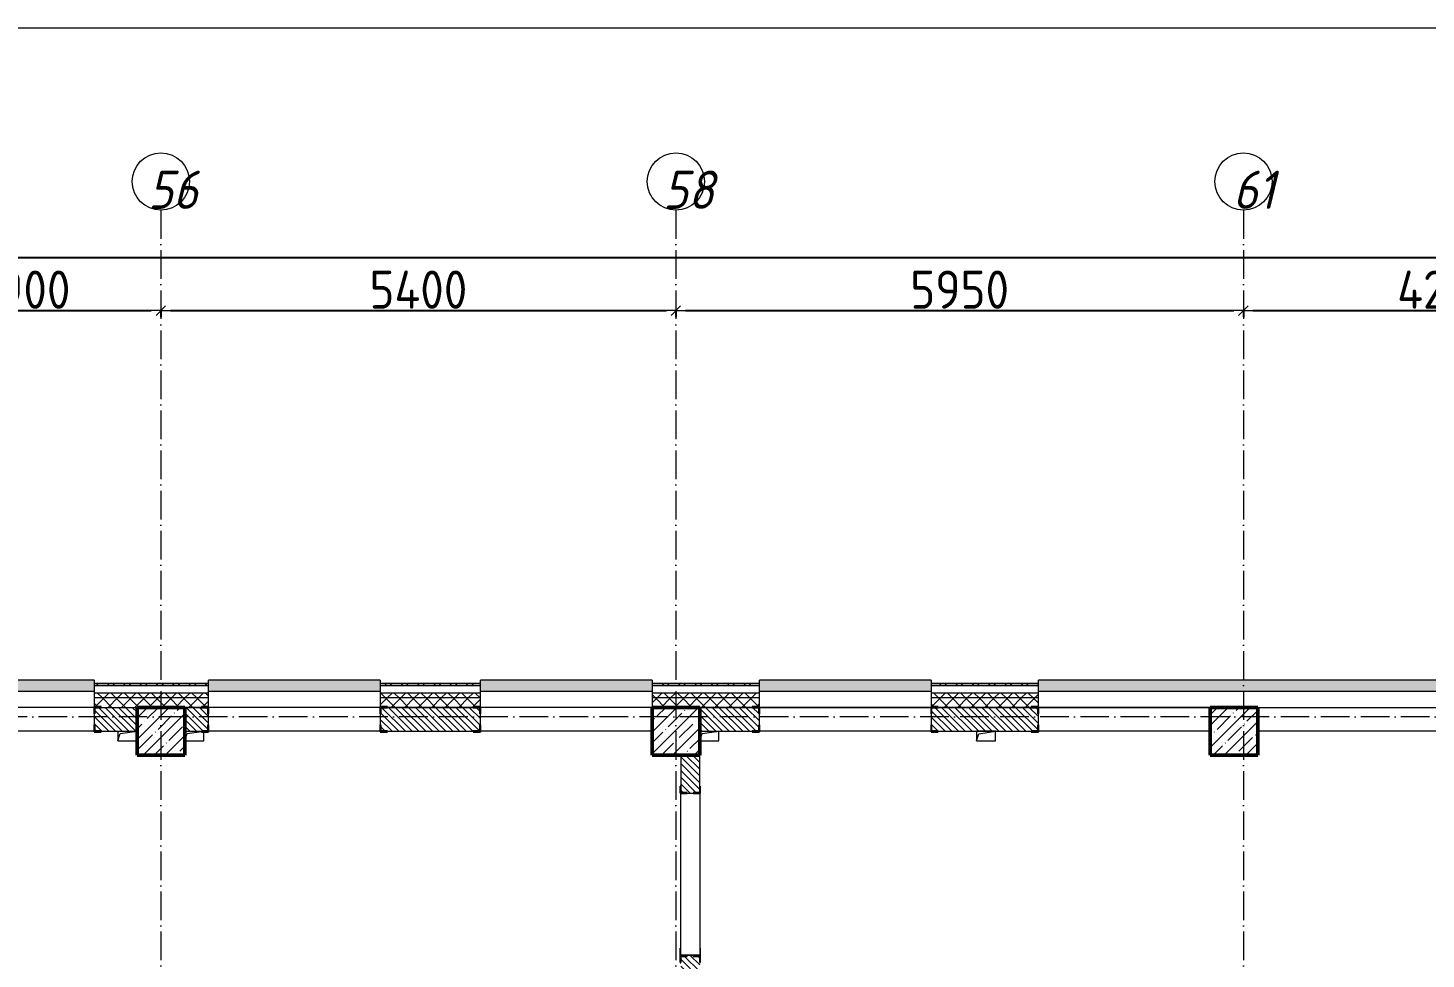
# Model space of a CAD drawing. Header units: millimetres. Extents: x -213536 to 1564669, y -45299 to 942238.
# Drawn here: x 218786 to 233444, y 542059 to 551819 of the extents above; entities that cross this region are included whole.
import ezdxf

# ---------------------------------------------------------------- set-up
doc = ezdxf.new("R2010")
doc.units = ezdxf.units.MM
doc.linetypes.add('50_200_ШТРИХ_1Т_ш5_п1_п1_', pattern=[700, 500, -100, 0, -100])
for name, color, linetype, lineweight in [('A-____-____-DIMS', 7, 'Continuous', 9), ('A-GENM-____-MCUT', 7, 'Continuous', 25), ('A-GENM-____-OTLN', 7, 'Continuous', 9), ('A-GENM-____-OTLN-1', 7, 'Continuous', 25), ('A-GLAZ-____-OTLN', 7, 'Continuous', 9), ('A-WALL-____-MCUT', 7, 'Continuous', 13), ('A-WALL-____-MCUT-1', 7, 'Continuous', 9), ('A-WALL-____-OTLN', 7, 'Continuous', 9), ('A-WALL-____-PATT-1', 7, 'Continuous', 9), ('A-WALL-FNSH-MCUT-1', 7, 'Continuous', 9), ('I-WALL-____-OTLN', 7, 'Continuous', 9), ('S-COLS-____-MCUT', 7, 'Continuous', 50), ('S-COLS-____-OTLN', 7, 'Continuous', 9), ('S-GRID-____-IDEN', 7, 'Continuous', 9), ('S-GRID-____-OTLN-1', 7, '50_200_ШТРИХ_1Т_ш5_п1_п1_', 9)]:
    doc.layers.add(name, color=color, linetype=linetype, lineweight=lineweight)
doc.layers.add('A-GLAZ-____-OTLN-1', color=7, linetype='Continuous', lineweight=9, true_color=0xc0c0c0)
doc.styles.add('ISOCPEUR_I_9', font='isocpeui.ttf', dxfattribs={"width": 0.9, "height": 250})
doc.styles.add('СПДС', font='isocpeur.ttf', dxfattribs={"width": 0.9})
doc.dimstyles.new('Размера А3', dxfattribs={"dimtxt": 200, "dimasz": 100, "dimexe": 70, "dimexo": 100, "dimgap": 20, "dimtad": 1, "dimdec": 0, "dimrnd": 10, "dimzin": 0, "dimdsep": 46, "dimtxsty": 'СПДС', "dimblk": 'ARROWHEAD_6', "dimcen": 1, "dimclrd": 256, "dimclre": 256, "dimclrt": 256, "dimazin": 0, "dimtfac": 1, "dimtdec": 0, "dimtmove": 2, "dimatfit": 3, "dimfxl": 1, "dimtolj": 1, "dimtzin": 0, "dimarcsym": 0})
pattern_1 = [(45, (142429.06, 459015.94), (-70.71068, 70.71068), []), (135, (142429.06, 459015.94), (-70.71068, -70.71068), [])]
pattern_2 = [(135, (142429.057, 459015.94), (-35.35534, -35.35534), [])]

# ---------------------------------------------------------------- blocks, each defined once
blk = doc.blocks.new('BSC_Колонна _Прямоугольная - 500х500-V40-АР1_План отверстий 3 этажа в осях 1-64_Ю-ЯЯ')
at = {"layer": 'S-COLS-____-OTLN'}
h = blk.add_hatch(dxfattribs=at)
h.set_pattern_fill('FP_48', color=256, style=0, pattern_type=2)
h.set_pattern_definition([(45, (-89000, -85431.04), (-114.04925, 114.04925), []), (45, (-88885.95, -85431.04), (-114.04925, 114.04925), [201.613, -40.323, 3.353, -36.97])])
h.paths.add_polyline_path([(-250, -250), (250, -250), (250, 250), (-250, 250)], flags=0)
at = {"layer": 'S-COLS-____-MCUT'}
for p, q in [((250, 250), (-250, 250)), ((-250, 250), (-250, -250)), ((250, -250), (250, 250)), ((-250, -250), (250, -250))]:
    blk.add_line(p, q, dxfattribs=at)
blk = doc.blocks.new('BSC_Колонна _Прямоугольная - 500х500-V41-АР1_План отверстий 3 этажа в осях 1-64_Ю-ЯЯ')
at = {"layer": 'S-COLS-____-OTLN'}
h = blk.add_hatch(dxfattribs=at)
h.set_pattern_fill('FP_49', color=256, style=0, pattern_type=2)
h.set_pattern_definition([(45, (-83150, -85431.04), (-114.04925, 114.04925), []), (45, (-83035.95, -85431.04), (-114.04925, 114.04925), [201.613, -40.323, 3.353, -36.97])])
h.paths.add_polyline_path([(-250, -250), (250, -250), (250, 250), (-250, 250)], flags=0)
at = {"layer": 'S-COLS-____-MCUT'}
for p, q in [((250, 250), (-250, 250)), ((-250, 250), (-250, -250)), ((250, -250), (250, 250)), ((-250, -250), (250, -250))]:
    blk.add_line(p, q, dxfattribs=at)
blk = doc.blocks.new('BSC_Колонна _Прямоугольная - 500х500-V43-АР1_План отверстий 3 этажа в осях 1-64_Ю-ЯЯ')
at = {"layer": 'S-COLS-____-OTLN'}
h = blk.add_hatch(dxfattribs=at)
h.set_pattern_fill('FP_51', color=256, style=0, pattern_type=2)
h.set_pattern_definition([(45, (-77750, -85431.04), (-114.04925, 114.04925), []), (45, (-77635.95, -85431.04), (-114.04925, 114.04925), [201.613, -40.323, 3.353, -36.97])])
h.paths.add_polyline_path([(-250, -250), (250, -250), (250, 250), (-250, 250)], flags=0)
at = {"layer": 'S-COLS-____-MCUT'}
for p, q in [((250, 250), (-250, 250)), ((-250, 250), (-250, -250)), ((250, -250), (250, 250)), ((-250, -250), (250, -250))]:
    blk.add_line(p, q, dxfattribs=at)
blk = doc.blocks.new('Фахверк_СКБ_Уголок - 250_2700-27497298-АР1_План отверстий 3 этажа в осях 1-64_Ю-ЯЯ')
at = {"layer": 'A-GENM-____-MCUT'}
for p, q in [((200, 181), (125, 181)), ((125, 181), (125, 106)), ((131, 106), (131, 175)), ((131, 175), (200, 175)), ((200, 175), (200, 181)), ((125, 106), (131, 106)), ((131, -6), (125, -6)), ((125, -6), (125, -81)), ((125, -81), (200, -81)), ((131, -75), (131, -6)), ((200, -75), (131, -75)), ((200, -81), (200, -75))]:
    blk.add_line(p, q, dxfattribs=at)
blk = doc.blocks.new('154_Стойка_СКБ_Уголок - СМ-2480_200-28346303-АР1_План отверстий 3 этажа в осях 1-64_Ю-ЯЯ')
at = {"layer": 'A-GENM-____-MCUT'}
for p, q in [((125, 156), (125, 81)), ((200, 156), (125, 156)), ((131, 81), (131, 150)), ((131, 150), (200, 150)), ((200, 150), (200, 156)), ((125, 81), (131, 81)), ((131, 19), (125, 19)), ((125, 19), (125, -56)), ((131, -50), (131, 19)), ((125, -56), (200, -56)), ((200, -50), (131, -50)), ((200, -56), (200, -50))]:
    blk.add_line(p, q, dxfattribs=at)
blk = doc.blocks.new('Стойка_Влож_Полоса боковая - Полоса-V164-АР1_План отверстий 3 этажа в осях 1-64_Ю-ЯЯ')
at = {"layer": 'A-GENM-____-OTLN'}
for p, q in [((-5, 60), (0, 60)), ((-5, -60), (-5, 60)), ((0, 31), (0, -31)), ((0, -60), (-5, -60))]:
    blk.add_line(p, q, dxfattribs=at)
blk = doc.blocks.new('Стойка_Влож_Уголок_Опорный - Уголок-28213941-АР1_План отверстий 3 этажа в осях 1-64_Ю-ЯЯ')
at = {"layer": 'A-GENM-____-OTLN'}
for p, q in [((-212, -6), (-212, 0)), ((0, 0), (0, -6)), ((-212, -75), (-212, -6)), ((-212, -6), (-206, -6)), ((-212, -75), (-206, -75)), ((-6, -6), (0, -6)), ((-6, -75), (0, -75)), ((0, -6), (0, -75))]:
    blk.add_line(p, q, dxfattribs=at)
blk = doc.blocks.new('Фахверк_СКБ_Уголок - 200_3960-28268576-АР1_План отверстий 3 этажа в осях 1-64_Ю-ЯЯ')
at = {"layer": 'A-GENM-____-MCUT'}
for p, q in [((200, 156), (125, 156)), ((125, 156), (125, 81)), ((131, 81), (131, 150)), ((131, 150), (200, 150)), ((200, 150), (200, 156)), ((125, 81), (131, 81)), ((131, 19), (125, 19)), ((125, 19), (125, -56)), ((131, -50), (131, 19)), ((125, -56), (200, -56)), ((200, -50), (131, -50)), ((200, -56), (200, -50))]:
    blk.add_line(p, q, dxfattribs=at)
blk = doc.blocks.new('AR_Отверстие прямоугольное _в плите_ - AR_Отверстие прямоугольное _в плите_-30510712-АР1_План отверстий 3 этажа в осях 1-64_Ю-ЯЯ')
at = {"layer": 'A-GENM-____-OTLN'}
for p, q in [((-100, 50), (-100, -50)), ((-100, -50), (-75, 25)), ((-75, 25), (100, 50)), ((-100, -50), (100, -50))]:
    blk.add_line(p, q, dxfattribs=at)
blk = doc.blocks.new('AR_Отверстие прямоугольное _в плите_ - AR_Отверстие прямоугольное _в плите_-V175-АР1_План отверстий 3 этажа в осях 1-64_Ю-ЯЯ')
at = {"layer": 'A-GENM-____-OTLN'}
for p, q in [((-100, -50), (-75, 25)), ((-75, 25), (100, 50)), ((100, -50), (100, 50)), ((-100, -50), (100, -50))]:
    blk.add_line(p, q, dxfattribs=at)
blk = doc.blocks.new('AR_Отверстие прямоугольное _в плите_ - AR_Отверстие прямоугольное _в плите_-V181-АР1_План отверстий 3 этажа в осях 1-64_Ю-ЯЯ')
at = {"layer": 'A-GENM-____-OTLN'}
for p, q in [((-100, -50), (-75, 25)), ((-75, 25), (75, 46)), ((100, -50), (100, 44)), ((-100, -50), (100, -50))]:
    blk.add_line(p, q, dxfattribs=at)
blk = doc.blocks.new('AR_Отверстие прямоугольное _в плите_ - AR_Отверстие прямоугольное _в плите_-V182-АР1_План отверстий 3 этажа в осях 1-64_Ю-ЯЯ')
at = {"layer": 'A-GENM-____-OTLN'}
for p, q in [((100, 50), (-100, 50)), ((-100, 50), (-100, -50)), ((-100, -50), (-75, 25)), ((-75, 25), (100, 50)), ((100, -50), (100, 50)), ((-100, -50), (100, -50))]:
    blk.add_line(p, q, dxfattribs=at)
blk = doc.blocks.new('Отлив_СКБ - Отлив витража_120_НВФ-31885689-АР1_План отверстий 3 этажа в осях 1-64_Ю-ЯЯ')
at = {"layer": 'A-GLAZ-____-OTLN-1'}
for points in [[(1800, 2), (1800, 120), (0, 120), (0, 2), (737, 2)], [(1800, 0), (1800, 2), (0, 2), (0, 0), (737, 0)]]:
    blk.add_hatch(color=256, dxfattribs=at).paths.add_polyline_path(points, flags=0)
at = {"layer": 'A-GLAZ-____-OTLN'}
for p, q in [((0, 83), (0, 120)), ((1800, 120), (0, 120)), ((0, 2), (1800, 2)), ((1800, 120), (1800, 83)), ((1800, 0), (0, 0))]:
    blk.add_line(p, q, dxfattribs=at)
blk = doc.blocks.new('Отлив_СКБ - Отлив витража_120_НВФ-31886035-АР1_План отверстий 3 этажа в осях 1-64_Ю-ЯЯ')
at = {"layer": 'A-GLAZ-____-OTLN-1'}
for points in [[(4800, 2), (4800, 120), (0, 120), (0, 2), (1409, 2)], [(4800, 0), (4800, 2), (0, 2), (0, 0), (1409, 0)]]:
    blk.add_hatch(color=256, dxfattribs=at).paths.add_polyline_path(points, flags=0)
at = {"layer": 'A-GLAZ-____-OTLN'}
for p, q in [((0, 83), (0, 120)), ((4800, 120), (0, 120)), ((0, 2), (4800, 2)), ((4800, 120), (4800, 83)), ((4800, 0), (0, 0))]:
    blk.add_line(p, q, dxfattribs=at)
blk = doc.blocks.new('Ось сетки - Круг_Ø6_00__ISO-2_5_0_9K_-25732049-АР1_План отверстий 3 этажа в осях 1-64_Ю-ЯЯ')
at = {"layer": 'S-GRID-____-IDEN'}
blk.add_circle((0, 0), 3, dxfattribs=at)
blk = doc.blocks.new('ARROWHEAD_6')
at = {"color": 0, "linetype": 'Continuous'}
for p, q in [((0, 0), (-1, 0)), ((-0.5, -0.5), (0.5, 0.5))]:
    blk.add_line(p, q, dxfattribs=at)
blk = doc.blocks.new('*D2934')
at = {"layer": 'A-____-____-DIMS', "lineweight": -2, "transparency": 16777216}
for p, q in [((217279, 548862), (217279, 548786)), ((217379, 548856), (220079, 548856)), ((220179, 548862), (220179, 548786))]:
    blk.add_line(p, q, dxfattribs=at)
at = {"layer": 'Defpoints', "color": 0, "lineweight": 50, "transparency": 16777216}
for p in [(217279, 548962), (220179, 548962), (220179, 548856)]:
    blk.add_point(p, dxfattribs=at)
at = {"layer": 'A-____-____-DIMS', "lineweight": -2, "transparency": 16777216, "xscale": 100, "yscale": 100, "zscale": 100, "rotation": 180}
blk.add_blockref('ARROWHEAD_6', (217279, 548856), dxfattribs=at)
at = {"layer": 'A-____-____-DIMS', "lineweight": -2, "transparency": 16777216, "xscale": 100, "yscale": 100, "zscale": 100}
blk.add_blockref('ARROWHEAD_6', (220179, 548856), dxfattribs=at)
at = {"layer": 'A-____-____-DIMS', "transparency": 16777216, "insert": (218729, 549076), "char_height": 400, "attachment_point": 5, "style": 'СПДС'}
blk.add_mtext('\\A1;2900', dxfattribs=at)
blk = doc.blocks.new('*D2935')
at = {"layer": 'A-____-____-DIMS', "lineweight": -2, "transparency": 16777216}
for p, q in [((220179, 548862), (220179, 548786)), ((220279, 548856), (225479, 548856)), ((225579, 548862), (225579, 548786))]:
    blk.add_line(p, q, dxfattribs=at)
at = {"layer": 'Defpoints', "color": 0, "lineweight": 50, "transparency": 16777216}
for p in [(220179, 548962), (225579, 548962), (225579, 548856)]:
    blk.add_point(p, dxfattribs=at)
at = {"layer": 'A-____-____-DIMS', "lineweight": -2, "transparency": 16777216, "xscale": 100, "yscale": 100, "zscale": 100, "rotation": 180}
blk.add_blockref('ARROWHEAD_6', (220179, 548856), dxfattribs=at)
at = {"layer": 'A-____-____-DIMS', "lineweight": -2, "transparency": 16777216, "xscale": 100, "yscale": 100, "zscale": 100}
blk.add_blockref('ARROWHEAD_6', (225579, 548856), dxfattribs=at)
at = {"layer": 'A-____-____-DIMS', "transparency": 16777216, "insert": (222879, 549076), "char_height": 400, "attachment_point": 5, "style": 'СПДС'}
blk.add_mtext('\\A1;5400', dxfattribs=at)
blk = doc.blocks.new('*D2936')
at = {"layer": 'A-____-____-DIMS', "lineweight": -2, "transparency": 16777216}
for p, q in [((225579, 548862), (225579, 548786)), ((225679, 548856), (231429, 548856)), ((231529, 548862), (231529, 548786))]:
    blk.add_line(p, q, dxfattribs=at)
at = {"layer": 'Defpoints', "color": 0, "lineweight": 50, "transparency": 16777216}
for p in [(225579, 548962), (231529, 548962), (231529, 548856)]:
    blk.add_point(p, dxfattribs=at)
at = {"layer": 'A-____-____-DIMS', "lineweight": -2, "transparency": 16777216, "xscale": 100, "yscale": 100, "zscale": 100, "rotation": 180}
blk.add_blockref('ARROWHEAD_6', (225579, 548856), dxfattribs=at)
at = {"layer": 'A-____-____-DIMS', "lineweight": -2, "transparency": 16777216, "xscale": 100, "yscale": 100, "zscale": 100}
blk.add_blockref('ARROWHEAD_6', (231529, 548856), dxfattribs=at)
at = {"layer": 'A-____-____-DIMS', "transparency": 16777216, "insert": (228554, 549076), "char_height": 400, "attachment_point": 5, "style": 'СПДС'}
blk.add_mtext('\\A1;5950', dxfattribs=at)
blk = doc.blocks.new('*D2937')
at = {"layer": 'A-____-____-DIMS', "lineweight": -2, "transparency": 16777216}
for p, q in [((231529, 548862), (231529, 548786)), ((231629, 548856), (235679, 548856)), ((235779, 548862), (235779, 548786))]:
    blk.add_line(p, q, dxfattribs=at)
at = {"layer": 'Defpoints', "color": 0, "lineweight": 50, "transparency": 16777216}
for p in [(231529, 548962), (235779, 548962), (235779, 548856)]:
    blk.add_point(p, dxfattribs=at)
at = {"layer": 'A-____-____-DIMS', "lineweight": -2, "transparency": 16777216, "xscale": 100, "yscale": 100, "zscale": 100, "rotation": 180}
blk.add_blockref('ARROWHEAD_6', (231529, 548856), dxfattribs=at)
at = {"layer": 'A-____-____-DIMS', "lineweight": -2, "transparency": 16777216, "xscale": 100, "yscale": 100, "zscale": 100}
blk.add_blockref('ARROWHEAD_6', (235779, 548856), dxfattribs=at)
at = {"layer": 'A-____-____-DIMS', "transparency": 16777216, "insert": (233654, 549076), "char_height": 400, "attachment_point": 5, "style": 'СПДС'}
blk.add_mtext('\\A1;4250', dxfattribs=at)
blk = doc.blocks.new('*D2940')
at = {"layer": 'A-____-____-DIMS', "lineweight": -2, "transparency": 16777216}
for p, q in [((140079, 549415), (140079, 549339)), ((140179, 549409), (191048, 549409)), ((243479, 549409), (192456, 549409)), ((243579, 549415), (243579, 549339))]:
    blk.add_line(p, q, dxfattribs=at)
at = {"layer": 'Defpoints', "color": 0, "lineweight": 50, "transparency": 16777216}
for p in [(140079, 549515), (243579, 549515), (243579, 549409)]:
    blk.add_point(p, dxfattribs=at)
at = {"layer": 'A-____-____-DIMS', "lineweight": -2, "transparency": 16777216, "xscale": 100, "yscale": 100, "zscale": 100, "rotation": 180}
blk.add_blockref('ARROWHEAD_6', (140079, 549409), dxfattribs=at)
at = {"layer": 'A-____-____-DIMS', "lineweight": -2, "transparency": 16777216, "xscale": 100, "yscale": 100, "zscale": 100}
blk.add_blockref('ARROWHEAD_6', (243579, 549409), dxfattribs=at)
at = {"layer": 'A-____-____-DIMS', "transparency": 16777216, "insert": (191068, 549835), "char_height": 400, "attachment_point": 1, "line_spacing_factor": 1.149209, "style": 'СПДС'}
blk.add_mtext('\\A1;103500', dxfattribs=at)

msp = doc.modelspace()

# ---------------------------------------------------------------- hatches: boundary and pattern name
at = {"layer": 'A-WALL-____-PATT-1'}
h = msp.add_hatch(dxfattribs=at)
h.set_pattern_fill('FP_6', color=256, style=0, pattern_type=2)
h.set_pattern_definition([(45, (142429.06, 459015.94), (-85.53659, 85.53659), []), (45, (142486.08, 459015.94), (-85.53659, 85.53659), [])])
h.paths.add_polyline_path([(228254.1, 544927), (229379.1, 544927), (229379.1, 544947), (228254.1, 544947)], flags=0)
h.paths.add_polyline_path([(222834.7, 544927), (223529.1, 544927), (223529.1, 544947), (222479.1, 544947), (222479.1, 544927)], flags=0)
h.paths.add_polyline_path([(225485.9, 544927), (226454.1, 544927), (226454.1, 544947), (225329.1, 544947), (225329.1, 544927)], flags=0)
h.paths.add_polyline_path([(219479.1, 544927), (220679.1, 544927), (220679.1, 544947), (219479.1, 544947)], flags=0)
h.paths.add_polyline_path([(217164.1, 544927), (217679.1, 544927), (217679.1, 544947), (217164.1, 544947)], flags=0)
h = msp.add_hatch(dxfattribs=at)
h.set_pattern_fill('FP_4', color=256, style=0, pattern_type=2)
h.set_pattern_definition(pattern_1)
h.paths.add_polyline_path([(243909.1, 544797), (243909.1, 544847), (236929.1, 544847), (236929.1, 544797), (241393, 544797)], flags=0)
h.paths.add_polyline_path([(235929.1, 544797), (235929.1, 544847), (234179.1, 544847), (234179.1, 544797), (234323.2, 544797)], flags=0)
h.paths.add_polyline_path([(228254.1, 544797), (229379.1, 544797), (229379.1, 544847), (228254.1, 544847)], flags=0)
h.paths.add_polyline_path([(226454.1, 544797), (226454.1, 544847), (225329.1, 544847), (225329.1, 544797), (226369.6, 544797)], flags=0)
h.paths.add_polyline_path([(222834.7, 544797), (223529.1, 544797), (223529.1, 544847), (222479.1, 544847), (222479.1, 544797)], flags=0)
h.paths.add_polyline_path([(219479.1, 544797), (220679.1, 544797), (220679.1, 544847), (219479.1, 544847)], flags=0)
h.paths.add_polyline_path([(217679.1, 544797), (217679.1, 544847), (214129.1, 544847), (214129.1, 544797), (216648.5, 544797)], flags=0)
h.paths.add_polyline_path([(212329.1, 544797), (212329.1, 544847), (211129.1, 544847), (211129.1, 544797)], flags=0)
h.paths.add_polyline_path([(206329.1, 544797), (206329.1, 544847), (205079.1, 544847), (205079.1, 544797), (206043.7, 544797)], flags=0)
h.paths.add_polyline_path([(208129.1, 544797), (209329.1, 544797), (209329.1, 544847), (208129.1, 544847)], flags=0)
h.paths.add_polyline_path([(200279.1, 544797), (200279.1, 544847), (199079.1, 544847), (199079.1, 544797)], flags=0)
h.paths.add_polyline_path([(203279.1, 544797), (203279.1, 544847), (202079.1, 544847), (202079.1, 544797), (202508.8, 544797)], flags=0)
h.paths.add_polyline_path([(197279.1, 544797), (197279.1, 544847), (196079.1, 544847), (196079.1, 544797)], flags=0)
h.paths.add_polyline_path([(194279.1, 544797), (194279.1, 544847), (192479.1, 544847), (192479.1, 544797)], flags=0)
h = msp.add_hatch(dxfattribs=at)
h.set_pattern_fill('FP_4', color=256, style=0, pattern_type=2)
h.set_pattern_definition(pattern_1)
h.paths.add_polyline_path([(243829.1, 544697), (243909.1, 544697), (243909.1, 544797), (236929.1, 544797), (236929.1, 544697), (243779.1, 544697)], flags=0)
h.paths.add_polyline_path([(235929.1, 544697), (235929.1, 544797), (234179.1, 544797), (234179.1, 544703), (234254.1, 544703), (234254.1, 544697), (235429.1, 544697)], flags=0)
h.paths.add_polyline_path([(226379.1, 544697), (226379.1, 544703), (226454.1, 544703), (226454.1, 544797), (225329.1, 544797), (225329.1, 544697), (226369.6, 544697)], flags=0)
h.paths.add_polyline_path([(229020.8, 544697), (229304.1, 544697), (229304.1, 544703), (229379.1, 544703), (229379.1, 544797), (228254.1, 544797), (228254.1, 544703), (228329.1, 544703), (228329.1, 544697)], flags=0)
h.paths.add_polyline_path([(223454.1, 544697), (223454.1, 544703), (223529.1, 544703), (223529.1, 544797), (222479.1, 544797), (222479.1, 544703), (222554.1, 544703), (222554.1, 544697), (222834.7, 544697)], flags=0)
h.paths.add_polyline_path([(220604.1, 544697), (220604.1, 544703), (220679.1, 544703), (220679.1, 544797), (219479.1, 544797), (219479.1, 544703), (219554.1, 544703), (219554.1, 544697), (220429.1, 544697)], flags=0)
h.paths.add_polyline_path([(217679.1, 544697), (217679.1, 544797), (214129.1, 544797), (214129.1, 544703), (214204.1, 544703), (214204.1, 544697), (217179.1, 544697)], flags=0)
h.paths.add_polyline_path([(211629.1, 544697), (212254.1, 544697), (212254.1, 544703), (212329.1, 544703), (212329.1, 544797), (211129.1, 544797), (211129.1, 544697)], flags=0)
h.paths.add_polyline_path([(205679.1, 544697), (206254.1, 544697), (206254.1, 544703), (206329.1, 544703), (206329.1, 544797), (205079.1, 544797), (205079.1, 544703), (205154.1, 544703), (205154.1, 544697), (205179.1, 544697)], flags=0)
h.paths.add_polyline_path([(208204.1, 544697), (209254.1, 544697), (209254.1, 544703), (209329.1, 544703), (209329.1, 544797), (208129.1, 544797), (208129.1, 544703), (208204.1, 544703)], flags=0)
h.paths.add_polyline_path([(202508.8, 544697), (203204.1, 544697), (203204.1, 544703), (203279.1, 544703), (203279.1, 544797), (202079.1, 544797), (202079.1, 544703), (202154.1, 544703), (202154.1, 544697)], flags=0)
h.paths.add_polyline_path([(200204.1, 544697), (200204.1, 544703), (200279.1, 544703), (200279.1, 544797), (199079.1, 544797), (199079.1, 544703), (199154.1, 544703), (199154.1, 544697), (199679.1, 544697)], flags=0)
h.paths.add_polyline_path([(196154.1, 544697), (197204.1, 544697), (197204.1, 544703), (197279.1, 544703), (197279.1, 544797), (196079.1, 544797), (196079.1, 544703), (196154.1, 544703)], flags=0)
h.paths.add_polyline_path([(194204.1, 544697), (194204.1, 544703), (194279.1, 544703), (194279.1, 544797), (192479.1, 544797), (192479.1, 544697), (193429.1, 544697)], flags=0)
h = msp.add_hatch(dxfattribs=at)
h.set_pattern_fill('FP_9', color=256, style=0, pattern_type=2)
h.set_pattern_definition(pattern_2)
h.paths.add_polyline_path([(219485.1, 544447), (219929.1, 544447), (219929.1, 544697), (219485.1, 544697), (219485.1, 544628), (219479.1, 544628), (219479.1, 544516), (219485.1, 544516)], flags=0)
h = msp.add_hatch(dxfattribs=at)
h.set_pattern_fill('FP_9', color=256, style=0, pattern_type=2)
h.set_pattern_definition(pattern_2)
h.paths.add_polyline_path([(223523.1, 544447), (223523.1, 544516), (223529.1, 544516), (223529.1, 544628), (223523.1, 544628), (223523.1, 544697), (222485.1, 544697), (222485.1, 544628), (222479.1, 544628), (222479.1, 544516), (222485.1, 544516), (222485.1, 544447), (223454.1, 544447)], flags=0)
h.paths.add_polyline_path([(220429.1, 544447), (220673.1, 544447), (220673.1, 544516), (220679.1, 544516), (220679.1, 544628), (220673.1, 544628), (220673.1, 544697), (220429.1, 544697), (220429.1, 544628)], flags=0)
h = msp.add_hatch(dxfattribs=at)
h.set_pattern_fill('FP_9', color=256, style=0, pattern_type=2)
h.set_pattern_definition(pattern_2)
h.paths.add_polyline_path([(229373.1, 544447), (229373.1, 544516), (229379.1, 544516), (229379.1, 544628), (229373.1, 544628), (229373.1, 544697), (228260.1, 544697), (228260.1, 544628), (228254.1, 544628), (228254.1, 544516), (228260.1, 544516), (228260.1, 544447), (229304.1, 544447)], flags=0)
h.paths.add_polyline_path([(226448.1, 544447), (226448.1, 544516), (226454.1, 544516), (226454.1, 544628), (226448.1, 544628), (226448.1, 544697), (225829.1, 544697), (225829.1, 544447), (226379.1, 544447)], flags=0)
h = msp.add_hatch(dxfattribs=at)
h.set_pattern_fill('FP_9', color=256, style=0, pattern_type=2)
h.set_pattern_definition(pattern_2)
h.paths.add_polyline_path([(225829.1, 541197), (225829.1, 542091), (225760.1, 542091), (225760.1, 542097), (225698.1, 542097), (225698.1, 542091), (225629.1, 542091), (225629.1, 541197)], flags=0)
h.paths.add_polyline_path([(225760.1, 543797), (225760.1, 543803), (225829.1, 543803), (225829.1, 544197), (225629.1, 544197), (225629.1, 543803), (225698.1, 543803), (225698.1, 543797)], flags=0)

# ---------------------------------------------------------------- linework, layer by layer
at = {"color": 1, "lineweight": 0}
msp.add_lwpolyline([(134866.3, 551818.7), (248102.3, 551818.7), (248102.3, 452990.7), (134866.3, 452990.7)], close=True, dxfattribs=at)
at = {"layer": 'A-WALL-____-MCUT'}
for p, q in [((220679.1, 544927), (219479.1, 544927)), ((219479.1, 544927), (219479.1, 544703)), ((220679.1, 544703), (220679.1, 544927)), ((223529.1, 544927), (222479.1, 544927)), ((222479.1, 544927), (222479.1, 544703)), ((223529.1, 544703), (223529.1, 544927)), ((226454.1, 544927), (225329.1, 544927)), ((225329.1, 544927), (225329.1, 544697)), ((226454.1, 544703), (226454.1, 544927)), ((229379.1, 544927), (228254.1, 544927)), ((228254.1, 544927), (228254.1, 544703)), ((229379.1, 544703), (229379.1, 544927)), ((219479.1, 544628), (219479.1, 544516)), ((220679.1, 544516), (220679.1, 544628)), ((222479.1, 544628), (222479.1, 544516)), ((223529.1, 544516), (223529.1, 544628)), ((226454.1, 544516), (226454.1, 544628)), ((228254.1, 544628), (228254.1, 544516)), ((229379.1, 544516), (229379.1, 544628)), ((219554.1, 544447), (219929.1, 544447)), ((220429.1, 544447), (220604.1, 544447)), ((222554.1, 544447), (223454.1, 544447)), ((225829.1, 544447), (226379.1, 544447)), ((228329.1, 544447), (229304.1, 544447)), ((225629.1, 544197), (225629.1, 543872)), ((225829.1, 543872), (225829.1, 544197)), ((225698.1, 543797), (225760.1, 543797))]:
    msp.add_line(p, q, dxfattribs=at)
at = {"layer": 'A-WALL-____-MCUT-1'}
for p, q in [((220679.1, 544847), (219479.1, 544847)), ((220679.1, 544797), (219479.1, 544797)), ((223529.1, 544847), (222479.1, 544847)), ((223529.1, 544797), (222479.1, 544797)), ((226454.1, 544847), (225329.1, 544847)), ((226454.1, 544797), (225329.1, 544797)), ((229379.1, 544847), (228254.1, 544847)), ((229379.1, 544797), (228254.1, 544797)), ((219554.1, 544697), (219929.1, 544697)), ((220429.1, 544697), (220604.1, 544697)), ((220604.1, 544697), (220429.1, 544697)), ((222554.1, 544697), (223454.1, 544697)), ((223454.1, 544697), (222554.1, 544697)), ((225829.1, 544697), (226379.1, 544697)), ((226379.1, 544697), (225829.1, 544697)), ((228329.1, 544697), (229304.1, 544697)), ((229304.1, 544697), (228329.1, 544697))]:
    msp.add_line(p, q, dxfattribs=at)
at = {"layer": 'A-WALL-____-OTLN'}
for p, q in [((219479.1, 544697), (217679.1, 544697)), ((222479.1, 544697), (220679.1, 544697)), ((225329.1, 544697), (223529.1, 544697)), ((228254.1, 544697), (226454.1, 544697)), ((226454.1, 544697), (228254.1, 544697)), ((231179.1, 544697), (229379.1, 544697)), ((229379.1, 544697), (231179.1, 544697)), ((231679.1, 544697), (234179.1, 544697)), ((219479.1, 544447), (217679.1, 544447)), ((222479.1, 544447), (220679.1, 544447)), ((225329.1, 544447), (223529.1, 544447)), ((228254.1, 544447), (226454.1, 544447)), ((231179.1, 544447), (229379.1, 544447)), ((234179.1, 544447), (231679.1, 544447))]:
    msp.add_line(p, q, dxfattribs=at)
at = {"layer": 'A-WALL-FNSH-MCUT-1'}
for p, q in [((220679.1, 544947), (219479.1, 544947)), ((219479.1, 544947), (219479.1, 544927)), ((219479.1, 544927), (220679.1, 544927)), ((220679.1, 544927), (220679.1, 544947)), ((223529.1, 544947), (222479.1, 544947)), ((222479.1, 544947), (222479.1, 544927)), ((222479.1, 544927), (223529.1, 544927)), ((223529.1, 544927), (223529.1, 544947)), ((226454.1, 544947), (225329.1, 544947)), ((225329.1, 544947), (225329.1, 544927)), ((225329.1, 544927), (226454.1, 544927)), ((226454.1, 544927), (226454.1, 544947)), ((229379.1, 544947), (228254.1, 544947)), ((228254.1, 544947), (228254.1, 544927)), ((228254.1, 544927), (229379.1, 544927)), ((229379.1, 544927), (229379.1, 544947))]:
    msp.add_line(p, q, dxfattribs=at)
at = {"layer": 'I-WALL-____-OTLN'}
for p, q in [((225629.1, 542097), (225629.1, 543797)), ((225829.1, 543797), (225829.1, 542097))]:
    msp.add_line(p, q, dxfattribs=at)
at = {"layer": 'S-GRID-____-OTLN-1', "color": 251, "ltscale": 0.6, "true_color": 0x636466}
for p, q in [((220179.1, 549908.8), (220179.1, 498997)), ((225579.1, 549908.8), (225579.1, 498997)), ((231529.1, 549908.8), (231529.1, 498997)), ((246503.5, 544597), (137760.3, 544597))]:
    msp.add_line(p, q, dxfattribs=at)

# ---------------------------------------------------------------- block references
at = {"layer": 'A-GENM-____-OTLN'}
for name, p in [('AR_Отверстие прямоугольное _в плите_ - AR_Отверстие прямоугольное _в плите_-30510712-АР1_План отверстий 3 этажа в осях 1-64_Ю-ЯЯ', (219829.1, 544397)), ('AR_Отверстие прямоугольное _в плите_ - AR_Отверстие прямоугольное _в плите_-V181-АР1_План отверстий 3 этажа в осях 1-64_Ю-ЯЯ', (220529.1, 544397)), ('AR_Отверстие прямоугольное _в плите_ - AR_Отверстие прямоугольное _в плите_-V175-АР1_План отверстий 3 этажа в осях 1-64_Ю-ЯЯ', (225929.1, 544397)), ('AR_Отверстие прямоугольное _в плите_ - AR_Отверстие прямоугольное _в плите_-V182-АР1_План отверстий 3 этажа в осях 1-64_Ю-ЯЯ', (228829, 544396.6))]:
    msp.add_blockref(name, p, dxfattribs=at)
for name, p, rotation in [('Стойка_Влож_Уголок_Опорный - Уголок-28213941-АР1_План отверстий 3 этажа в осях 1-64_Ю-ЯЯ', (225623.1, 542097), 180), ('Стойка_Влож_Полоса боковая - Полоса-V164-АР1_План отверстий 3 этажа в осях 1-64_Ю-ЯЯ', (225729.1, 542097), 269.9999999999999)]:
    msp.add_blockref(name, p, dxfattribs=dict(at, rotation=rotation))
at = {"layer": 'A-GENM-____-OTLN-1'}
for p in [(219354.1, 544522), (222354.1, 544522), (228129.1, 544522)]:
    msp.add_blockref('Фахверк_СКБ_Уголок - 250_2700-27497298-АР1_План отверстий 3 этажа в осях 1-64_Ю-ЯЯ', p, dxfattribs=at)
for name, p, rotation in [('Фахверк_СКБ_Уголок - 250_2700-27497298-АР1_План отверстий 3 этажа в осях 1-64_Ю-ЯЯ', (220804.1, 544622), 180), ('Фахверк_СКБ_Уголок - 250_2700-27497298-АР1_План отверстий 3 этажа в осях 1-64_Ю-ЯЯ', (223654.1, 544622), 180), ('Фахверк_СКБ_Уголок - 250_2700-27497298-АР1_План отверстий 3 этажа в осях 1-64_Ю-ЯЯ', (226579.1, 544622), 180), ('Фахверк_СКБ_Уголок - 250_2700-27497298-АР1_План отверстий 3 этажа в осях 1-64_Ю-ЯЯ', (229504.1, 544622), 180), ('Фахверк_СКБ_Уголок - 200_3960-28268576-АР1_План отверстий 3 этажа в осях 1-64_Ю-ЯЯ', (225779.1, 543672), 89.9999999999999), ('154_Стойка_СКБ_Уголок - СМ-2480_200-28346303-АР1_План отверстий 3 этажа в осях 1-64_Ю-ЯЯ', (225679.1, 542222), 269.9999999999999)]:
    msp.add_blockref(name, p, dxfattribs=dict(at, rotation=rotation))
at = {"layer": 'A-GLAZ-____-OTLN'}
for name, p in [('Отлив_СКБ - Отлив витража_120_НВФ-31885689-АР1_План отверстий 3 этажа в осях 1-64_Ю-ЯЯ', (217679.1, 544864)), ('Отлив_СКБ - Отлив витража_120_НВФ-31885689-АР1_План отверстий 3 этажа в осях 1-64_Ю-ЯЯ', (220679.1, 544864)), ('Отлив_СКБ - Отлив витража_120_НВФ-31885689-АР1_План отверстий 3 этажа в осях 1-64_Ю-ЯЯ', (223529.1, 544864)), ('Отлив_СКБ - Отлив витража_120_НВФ-31885689-АР1_План отверстий 3 этажа в осях 1-64_Ю-ЯЯ', (226454.1, 544864)), ('Отлив_СКБ - Отлив витража_120_НВФ-31886035-АР1_План отверстий 3 этажа в осях 1-64_Ю-ЯЯ', (229379.1, 544864))]:
    msp.add_blockref(name, p, dxfattribs=at)
at = {"layer": 'S-COLS-____-OTLN'}
for name, p in [('BSC_Колонна _Прямоугольная - 500х500-V43-АР1_План отверстий 3 этажа в осях 1-64_Ю-ЯЯ', (220179.1, 544447)), ('BSC_Колонна _Прямоугольная - 500х500-V41-АР1_План отверстий 3 этажа в осях 1-64_Ю-ЯЯ', (225579.1, 544447)), ('BSC_Колонна _Прямоугольная - 500х500-V40-АР1_План отверстий 3 этажа в осях 1-64_Ю-ЯЯ', (231429.1, 544447))]:
    msp.add_blockref(name, p, dxfattribs=at)
at = {"layer": 'S-GRID-____-IDEN', "xscale": 99.99999999999993, "yscale": 99.99999999999993, "zscale": 99.99999999999993, "rotation": 180}
for p in [(220179.1, 550208.8), (225579.1, 550208.8), (231529.1, 550208.8)]:
    msp.add_blockref('Ось сетки - Круг_Ø6_00__ISO-2_5_0_9K_-25732049-АР1_План отверстий 3 этажа в осях 1-64_Ю-ЯЯ', p, dxfattribs=at)

# ---------------------------------------------------------------- texts
at = {"layer": 'S-GRID-____-IDEN', "char_height": 400, "attachment_point": 1, "style": 'ISOCPEUR_I_9'}
for s, insert, width in [('56', (220044.7, 550322.7), 404.05), ('58', (225444.7, 550322.7), 404.05), ('61', (231418.5, 550322.7), 346.329)]:
    msp.add_mtext(s, dxfattribs=dict(at, insert=insert, width=width))

# ---------------------------------------------------------------- dimensions: what is measured, and where the dimension line sits
at = {"layer": 'A-____-____-DIMS'}
dim = msp.add_linear_dim(base=(243579.1, 549408.6), p1=(140079.1, 549514.7), p2=(243579.1, 549514.7), dimstyle='Размера А3', override={"dimtxt": 400}, dxfattribs=at)
dim.commit()
dim.dimension.update_dxf_attribs({"geometry": '*D2940', "text_midpoint": (191751.9, 549568.6), "dimtype": 160})
for base, p1, p2, picture, middle in [((220179.1, 548856.4), (217279.1, 548962.5), (220179.1, 548962.5), '*D2934', (218729.1, 549076.4)), ((225579.1, 548856.4), (220179.1, 548962.5), (225579.1, 548962.5), '*D2935', (222879.1, 549076.4)), ((231529.1, 548856.4), (225579.1, 548962.5), (231529.1, 548962.5), '*D2936', (228554.1, 549076.4)), ((235779.1, 548856.4), (231529.1, 548962.5), (235779.1, 548962.5), '*D2937', (233654.1, 549076.4))]:
    dim = msp.add_linear_dim(base=base, p1=p1, p2=p2, dimstyle='Размера А3', override={"dimtxt": 400}, dxfattribs=at)
    dim.commit()
    dim.dimension.update_dxf_attribs({"geometry": picture, "text_midpoint": middle})

doc.saveas('drawing.dxf')
